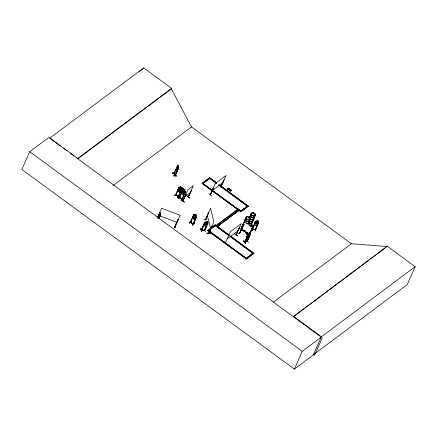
<?xml version="1.0" encoding="UTF-8"?>
<svg xmlns="http://www.w3.org/2000/svg" width="437" height="437" viewBox="0 0 437 437"><rect width="100%" height="100%" fill="white"/><g stroke="black" fill="none" stroke-linecap="round" stroke-linejoin="round"><path stroke-width="0.66" d="M246.168 240.028L248.571 242.453M211.776 226.016L208.596 233.118L208.886 232.866L208.831 233.391L213.862 221.952L210.514 208.247L205.516 219.92L205.324 219.62M180.82 191.597L180.115 192.269L177.87 190.641L177.946 189.516M184.496 194.301L183.791 194.973L181.546 193.34L181.623 192.22M178.558 167.573C178.629 169.261 178.487 165.12 177.509 165.59L174.068 173.456M195.547 219.09L194.869 219.745L192.63 218.107L192.712 216.981M192.668 218.09L192.744 216.998M228.42 187.981L228.36 188.74L227.289 188.926L228.294 188.888L228.42 187.981L228.535 188.893L229.627 188.866L228.6 188.746M230.304 189.363L230.244 190.117L229.174 190.308L230.179 190.264L230.304 189.363L230.419 190.275L231.512 190.248L230.485 190.128M227.355 188.779L228.365 188.899L228.48 189.8L228.606 188.91L229.627 188.866M229.239 190.161L230.25 190.281L230.365 191.182L230.49 190.292L231.512 190.248M230.365 191.182L230.49 190.292M228.535 188.893L228.655 188.156M230.419 190.275L230.539 189.532M246.889 236.816L246.801 237.624L248.877 236.925L249.511 235.942L248.877 236.925M246.834 237.591L247.894 234.483L250.428 233.407L247.238 241.24M178.236 196.535L175.953 194.853L178.547 196.732M178.138 196.792L181.284 189.68L181.617 189.816L181.355 189.625L178.105 196.77L178.504 196.94L178.362 196.481M184.649 190.974L185.102 190.079L184.124 189.401L183.753 190.324L183.169 190.253L182.447 191.887L182.617 192.93L183.507 193.58L184.299 193.225L185.02 191.597L184.671 190.958L185.534 191.958L182.109 199.693L179.192 197.59L179.629 197.551M182.18 199.643L179.263 197.524M190.27 222.357L193.258 224.405L196.377 217.287L196.044 217.145L196.377 217.287M190.385 222.083L190.783 222.253L190.456 222.029M248.631 237.772L246.763 239.356M159.221 218.702L159.368 218.014M173.44 175.778L176.821 175.871M173.478 175.887L176.859 176.018M220.723 186.943L224.083 179.705L220.734 186.96L221.155 186.637M225.317 242.967L230.512 231.621L241.257 223.586L236.22 234.986M225.47 242.677L225.601 242.775M236.095 234.926L239.241 227.824L236.056 235.133M176.242 169.097L176.51 167.939L176.242 169.097L177.001 171.102L177.493 170.496M158.981 218.243L159.68 216.555M173.997 173.27L175.046 175.821L178.514 168.136M174.183 173.194L174.297 173.019M174.243 173.478L174.243 172.965M175.051 175.33L175.188 175.313M158.429 218.118L159.248 215.856M159.969 212.721L159.674 212.524L159.969 212.721L157.762 217.697M158.467 218.134L158.757 216.965M159.15 216.605L160.603 213.065L160.357 213.83M158.784 217.293L160.095 213.988L158.768 217.336M159.855 215.201L160.313 213.447L158.112 218.396M159.172 217.932L159.368 217.244M160.335 213.83L158.62 218.068M160.16 214.206L160.352 213.464M159.614 216.408L158.86 218.374C160.406 214.906 158.369 218.926 159.276 217.342L158.8 218.544M159.532 217.08L159.904 216.025M175.062 226.808L174.702 226.585L175.084 226.732M174.702 226.585L177.881 219.5L178.198 219.62L174.986 226.792M174.762 226.481L175.199 226.475M175.587 225.705L174.947 227.972L175.587 225.721M177.881 219.5L178.176 219.696M159.674 216.561L159.445 216.965L159.98 215.534L158.817 218.418M158.926 218.112L159.041 217.369M158.948 218.418L160.106 215.07M159.631 216.79L159.784 216.184L159.538 216.845M160.008 215.627L160.264 214.895M160.204 215.326L160.384 214.572L158.751 218.505M182.885 201.075L186.146 193.919L182.999 201.167L183.223 200.84M188.407 197.169L188.413 196.95M186.91 196.005L189.855 198.114L186.949 195.978M246.905 219.068L247.145 219.079M252.335 215.419C251.81 215.026 252.482 215.638 252.286 215.168M254.312 213.649C253.007 213.578 255.082 214.6 254.318 213.617M254.405 213.912L254.006 213.638L254.471 214.004M159.767 215.343L160.008 214.676M159.068 218.303L159.308 217.637M158.817 218.123L159.237 217.058M158.582 218.489L159.079 217.38L158.626 218.489M201.599 230.244L204.778 223.132L204.44 223.017L201.299 230.217L204.658 222.466L205.161 222.176L207.799 222.428L207.974 222.777M201.774 229.988L201.386 229.835L204.423 230.277L201.719 229.999M204.833 230.25L204.456 230.206M54.221 141.517L48.726 137.497L29.716 151.715L21.85 169.469L294.363 369.096L313.378 354.877L321.392 336.79L415.15 266.668L387.253 246.233L293.347 316.688L303.704 308.943M77.841 158.467L77.611 158.981L171.375 88.858L171.604 88.34L143.707 67.904L49.949 138.032L77.841 158.467L171.604 88.34M143.478 68.423L143.707 67.904M172.435 173.003L175.827 173.139L172.32 173.014M178.023 166.136L178.411 165.262L177.001 167.688L177.176 169.611L178.383 167.71L178.749 166.115L178.372 165.262M178.301 166.989L178.717 166.115L178.372 165.317M178.088 168.463L175.029 175.816L178.209 168.463M178.547 168.141L175.166 175.827L174.139 173.254L175.073 175.576M157.446 217.577L161.586 208.209L180.11 215.304L174.986 226.808L174.734 226.601M157.784 217.615L159.991 212.639M157.992 218.353L159.887 214.01M160.565 213.054L158.795 217.271L159.046 216.976M158.27 218.374L159.265 216.211M158.391 218.424L159.871 214.971M158.604 218.353L160.079 215.02M158.724 218.402L160.384 214.572M158.817 218.478L160.21 215.326M159.259 218.385L159.685 217.533L159.467 218.271M174.412 195.481L176.406 193.962L174.598 195.454M181.218 190.8L182.109 191.45L182.83 189.822L181.939 189.166L178.433 196.994L175.527 194.913L178.99 187.167L179.46 187.107L181.688 188.724L181.858 189.259M175.86 195.006L175.729 194.563M179.023 187.932L175.756 195.082L179.023 187.932L178.689 187.795L178.957 187.986M180.082 187.555L180.47 186.681L181.426 187.375L180.973 188.276L181.639 188.762M180.47 186.681L180.077 187.626L179.438 187.162M177.635 197.824L179.547 196.087M180.765 191.586L181.797 189.265M180.984 188.418L181.459 188.358L183.655 189.997L183.78 190.521L183.005 189.521L183.414 188.631L182.458 187.937L182.071 188.877L181.464 188.817M182.092 188.86L182.458 187.937M178.088 198.185L180.29 196.639L178.285 198.158M179.241 197.628L182.666 189.871L183.737 190.275L184.124 189.401M179.421 197.289L179.345 197.551M183.371 188.637L182.961 189.527L183.305 190.171M182.633 190.69L179.465 197.803L182.699 190.636L182.371 190.499L182.699 190.636M184.463 202.052L181.453 200.091M185.031 192.329L181.825 199.518L184.96 192.378L185.293 192.52L184.96 192.378M182.06 199.671C183.032 198.573 175.587 195.738 182.224 199.436M184.441 194.29L185.474 191.963L183.141 189.805M182.901 201.096L187.97 189.669L193.34 185.654L188.292 197.06M174.68 226.666L174.816 226.328M191.444 190.111L188.303 197.229L191.532 190.04M219.511 184.84L248.32 206.237L240.814 211.847L202.091 183.48L209.694 177.651L216.785 182.846M202.484 183.19L241.208 211.557L203.03 183.589M191.166 221.428L189.368 222.925M202.091 183.48L209.694 177.651M193.301 224.203L190.767 222.231L190.314 222.4L193.744 214.616L194.214 214.551L196.448 216.195L196.584 216.747L193.187 224.46L190.745 222.34M190.303 222.378L193.777 214.671M190.641 222.28L190.576 222.58L193.782 215.403L193.449 215.266L193.782 215.403M189.308 223.078L191.351 221.401M193.301 218.549L195.23 214.152L196.18 214.846L195.771 215.736L196.098 216.364L195.372 217.997L194.585 218.347L193.7 217.697L193.531 216.648L194.252 215.015L194.842 215.02M194.197 219.221L196.137 214.851M194.29 223.525L192.225 225.197L194.268 223.684M196.109 217.096L193.017 224.203M193.083 223.913L193.225 224.372M208.804 193.717L211.677 195.929M210.497 194.793L213.513 187.61L210.164 194.864L210.465 194.449L210.47 194.782M203.702 219.259L207.133 219.784M208.476 212.546L205.368 219.849M207.799 222.428L208.017 222.772L206.248 225.951L203.598 225.727L204.625 222.449L205.172 222.204M201.594 230.119L204.751 223.039M220.854 187.02L226.093 175.466L215.348 183.502L210.323 194.913M200.692 228.83L201.681 231.452L200.916 228.715M205.903 222.269L206.28 221.362L207.406 221.461L206.98 222.389L207.406 222.701L206.685 224.328L205.811 224.984L204.756 224.891L204.5 224.143L205.226 222.515L205.914 222.269M205.925 222.296L206.286 221.395M222.537 187.741L219.614 185.621M201.632 230.233L201.32 230.206L204.68 230.501L207.804 223.302L207.493 223.28L204.341 230.463L204.691 230.408M207.493 223.28L204.39 230.479L204.729 230.113M208.012 222.744L204.62 230.386L201.255 230.113M230.534 236.002L253.892 253.4L246.386 259.01L207.662 230.643L215.266 224.815L229.447 235.199M227.289 188.926L227.579 188.942M211.83 226.251L208.695 233.38L211.896 226.033M228.365 188.899L227.513 189.09M228.251 189.631L228.48 189.8M228.606 188.91L229.562 189.013M229.174 190.308L229.463 190.324M214.775 225.328L229.054 235.494M230.25 190.281L229.398 190.472M230.135 191.013L230.43 191.035M211.672 227.644L215.266 224.815M223.132 222.143L217.56 226.606L216.435 225.776L216.73 225.11L238.225 209.033L239.35 209.864L239.055 210.53L233.686 214.545L233.882 214.103L232.752 213.278L232.555 213.72M217.56 226.606L217.855 225.94L239.35 209.864M224.689 219.303L224.492 219.751L225.568 218.942M225.82 220.133L225.623 220.576L231.195 216.113M230.064 215.288L228.791 216.534M238.225 209.033L237.93 209.7L235.778 211.311M240.645 211.142L247.457 205.898L245.294 207.662M240.814 211.847L248.418 206.018M226.841 244.048C220.619 239.465 226.016 243.42 226.727 244.163M237.701 235.86L234.822 233.795M239.782 233.221L242.841 225.962A2.327 1.453 23.9 0 1 243.376 224.279M246.058 232.2L245.796 232.326L246.583 234.893M248.713 233.893L246.31 233.571L246.785 233.544M246.856 232.408L246.315 233.68L246.681 233.637M246.397 233.713L246.457 233.325M243.502 240.82L245.72 243.409L243.305 240.995M246.67 233.724L247.173 232.451M246.637 233.746L247.195 232.539M252.089 225.907L252.477 225.033L251.335 224.886L250.947 225.76M251.341 224.918L250.98 225.825L250.275 226.016M247.921 234.511L244.54 242.147L247.353 240.984M248.036 235.04L244.616 242.229L247.959 234.953L244.884 242.174L245.031 241.869M252.477 225.033L252.045 225.956L252.482 226.295M250.215 232.735L249.303 233.008L248.363 234.341L247.774 236.521L249.352 235.396L250.696 231.348M248.686 237.81L246.801 239.241M247.697 238.187L247.615 238.613L248.15 237.001M249.707 233.478L252.57 226.885L252.886 226.923L250.024 233.522M248.216 236.947L247.489 238.526M247.621 238.597L248.353 237.04M249.795 233.691L253.094 226.361L250.002 233.429M257.743 224.481L257.005 225.306C253.258 225.721 254.066 224.197 255.35 221.674L255.891 221.417L258.557 221.783L258.78 222.138L255.476 229.867M250.576 233.626L247.014 241.426L247.271 240.973M247.271 241.355L250.357 234.15L246.938 241.339M252.324 229.359L255.476 222.286L252.318 229.48M255.432 229.873C248.981 226.847 253.995 233.484 252.045 229.234L252.302 230.67L251.821 229.343M257.77 221.657L258.158 220.783L257.016 220.636L256.634 221.543L255.956 221.767L255.23 223.394L255.492 224.165L256.557 224.301L257.437 223.673L258.163 222.045L257.721 221.679L258.109 220.805M256.661 221.575L257.016 220.636M255.279 229.583L255.585 229.622L255.104 229.835L255.203 229.452M255.498 222.373L255.159 222.242L251.996 229.43L255.443 229.862L258.589 222.761L258.251 222.635L255.164 229.84M255.377 229.742L255.569 229.518M257.704 224.471L258.731 222.116M246.217 258.305L253.028 253.056L246.73 257.917M246.386 259.01L253.99 253.181M253.498 253.695L230.146 236.291M294.363 369.096L302.229 351.343L321.244 337.124L76.732 158.014M322.304 337.785L314.503 355.39L313.52 354.669M387.253 246.233L387.106 246.566L351.375 243.704M415.15 266.668L407.202 284.602L313.444 354.729M205.532 219.915L205.565 219.401M181.502 200.037L184.354 202.227M194.836 215.091L193.744 214.616M194.7 215.386L195.618 216.02M158.735 218.719L159.063 218.129L158.921 218.675M225.661 242.912L225.634 242.628M177.04 171.102L177.526 170.501M240.579 232.244L238.629 233.833L240.497 232.216M206.974 225.088L206.248 225.951M251.324 229.556L252.062 228.731M246.85 219.112L247.063 219.172M248.697 217.555L249.21 217.566L249.161 217.965M248.893 217.806L249.074 217.468M249.281 217.741L248.921 217.866M175.761 173.238L172.375 173.101M252.127 229.185C260.703 230.556 249.243 228.458 252.471 229.239M184.463 194.274L183.78 194.924L181.601 193.312M246.026 232.211L246.665 234.773M245.971 232.32L246.615 234.877M247.943 234.516L248.369 234.123M246.736 239.389L248.669 237.63M177.87 190.641L180.137 192.253M181.016 188.265L181.344 188.893L180.618 190.527L179.831 190.876L178.941 190.232L178.771 189.183L179.492 187.549L180.099 187.61M174.549 195.558L176.614 193.941L174.549 195.607M175.936 194.853L175.701 194.563M178.618 196.666L178.362 196.956M177.466 197.726L179.514 196.218M178.225 198.256L180.224 196.787M183.179 198.901L181.147 200.43L183.305 199.021M213.617 187.681L213.332 187.746M189.303 223.023L191.373 221.406M192.946 224.039L193.258 224.181M192.225 225.197L194.257 223.651M228.78 235.8L228.496 235.865M236.133 234.904L236.193 234.664M113.156 185.468L191.685 126.73M182.049 188.822L180.989 188.473M183.393 188.647L182.437 187.954M179.864 191.892L182.125 193.515M184.824 196.77L190.193 192.755M212.202 190.603L222.946 182.568M192.63 218.107L194.897 219.724M196.442 216.195L196.606 216.73M207.662 230.643L208.154 230.13L246.779 258.72L208.602 230.752M208.575 229.966L210.639 228.42M238.127 209.257L216.632 225.334L217.757 226.158L239.252 210.082M216.435 225.776L218.047 224.569M241.158 210.754L244.261 208.438M227.366 238.722L238.11 230.687M273.425 302.065L351.414 243.737L191.466 126.894L171.375 88.858M304.797 308.129L312.428 302.42M313.515 301.606L321.146 295.898M322.238 295.084L328.236 290.6M329.323 289.78L336.954 284.072M338.047 283.258L360.94 266.133M362.033 265.319L369.664 259.611M370.756 258.797L385.472 247.79M251.548 226.945L252.34 226.344L251.963 226.295M139.359 71.444L142.446 69.177M247.096 241.24L244.873 241.781M175.144 226.535L174.795 226.404L175.177 226.552M210.317 194.7L210.503 194.432M236.16 234.898L235.914 235.062M248.866 217.642L249.352 217.757M248.719 217.642L249.079 217.965L249.216 217.621M255.902 221.477L255.388 221.723L252.073 229.452M249.937 232.943L249.276 233.413L249.806 233.232M250.434 234.232L250.111 234.232M243.289 241.016L245.72 243.409M247.287 241.333L244.687 242.224M253.973 213.606L254.252 213.611M254.055 213.698L254.356 213.791M249.134 217.861L248.997 217.861M230.425 190.439L231.446 190.395M177.799 165.623L174.084 173.456M175.587 194.82L178.449 196.885M175.909 194.826L175.527 194.913M190.341 222.291L190.636 222.493M206.313 221.428L207.367 221.515M204.467 223.105L204.778 223.132M207.52 223.367L207.832 223.394M205.308 231.763L204.336 229.135M250.215 225.694L252.876 226.033L253.099 226.388M250.843 226.087L251.909 226.219M252.908 227.011L252.57 226.885M255.252 229.452L255.536 229.512M246.43 233.418L248.795 233.708M246.506 233.44L248.817 233.795M248.735 233.981L246.392 233.702M158.44 215.31L176.963 222.406M255.208 228.524L255.82 231.086M208.673 233.342L208.755 233.063M252.679 227.18L244.687 221.706L239.613 233.134M241.541 228.808L248.997 233.921M219.576 185.72L222.499 187.85M184.141 189.45L185.037 190.1M234.74 233.839L237.662 235.969M209.596 177.87L216.686 183.065M219.412 185.064L220.499 185.862M221.592 186.665L248.32 206.237M216.391 183.136L209.301 177.946L216.293 183.36M219.117 185.135L247.926 206.532L218.473 184.96M202.189 183.261L240.913 211.628M180.907 191.499L181.797 192.149M216.73 225.11L217.855 225.94M215.168 225.033L228.802 235.024M230.436 236.22L253.892 253.4M215.321 225.727L228.955 235.718M230.048 236.515L252.952 253.296M195.727 215.741L196.393 216.233M194.006 216.998L194.897 217.648M207.761 230.425L246.484 258.791M293.495 316.361L321.392 336.79M55.319 142.325L60.257 145.947M63.556 148.356L66.85 150.77M70.144 153.185L73.99 156.004M29.716 151.715L302.229 351.343M250.811 226.148L250.412 226.158M175.434 225.634L174.8 227.885M249.303 233.008L248.915 233.882M243.409 240.962L245.692 243.404M180.689 190.903L181.885 190.658L182.021 191.843M252.876 226.033L253.056 226.393M201.681 231.452L200.851 228.824L201.643 231.43M207.362 215.343L210.716 229.054M181.776 190.33L181.617 188.882L182.076 190.281L183.212 190.051L182.174 190.614L182.3 191.543M248.402 222.029A2.327 1.453 23.9 0 1 247.347 223.799M244.414 222.335A2.327 1.453 23.9 0 1 244.982 220.658M248.658 222.346A2.354 1.469 23.9 0 1 246.856 223.695M244.436 222.22A2.354 1.469 23.9 0 1 245.015 220.521M249.347 219.953A2.354 1.469 23.9 0 1 248.451 221.728A2.354 1.469 23.9 0 1 245.501 220.543A2.354 1.469 23.9 0 1 245.884 218.56M248.724 222.127A2.327 1.453 23.9 0 1 246.943 223.454M244.873 222.417A2.327 1.453 23.9 0 1 245.13 220.33M249.27 220.073A2.327 1.453 23.9 0 1 248.385 221.821A2.327 1.453 23.9 0 1 245.474 220.652A2.327 1.453 23.9 0 1 245.851 218.697M248.702 222.242A2.354 1.469 23.9 0 1 246.9 223.591M244.48 222.122A2.354 1.469 23.9 0 1 245.059 220.423M249.396 219.855A2.354 1.469 23.9 0 1 248.5 221.63A2.354 1.469 23.9 0 1 245.545 220.445A2.354 1.469 23.9 0 1 245.927 218.462M249.593 220.166A2.327 1.453 23.9 0 1 246.676 221.144A2.327 1.453 23.9 0 1 245.998 218.369M244.059 224.274A2.311 1.442 23.9 0 1 243.928 222.395M243.993 224.389A2.327 1.453 23.9 0 1 244.256 222.296M245.02 230.736A2.327 1.453 23.9 0 1 241.945 230.348A2.327 1.453 23.9 0 1 241.393 228.076M245.053 230.616A2.311 1.442 23.9 0 1 241.781 230.048A2.311 1.442 23.9 0 1 241.841 227.781M245.048 230.67A2.327 1.453 23.9 0 1 241.978 230.283A2.327 1.453 23.9 0 1 241.421 228.01M243.262 226.044A2.327 1.453 23.9 0 1 243.136 224.148M242.322 228.125A2.354 1.469 23.9 0 1 242.191 226.208M242.398 227.999A2.327 1.453 23.9 0 1 242.267 226.109M243.147 226.268A2.354 1.469 23.9 0 1 243.016 224.345M243.928 224.563A2.311 1.442 23.9 0 1 244.185 222.488M243.961 224.465A2.327 1.453 23.9 0 1 244.217 222.373M242.251 228.333A2.327 1.453 23.9 0 1 242.508 226.24M242.278 228.223A2.354 1.469 23.9 0 1 242.147 226.306M243.19 226.164A2.354 1.469 23.9 0 1 243.059 224.247M253.755 218.582A2.327 1.453 23.9 0 1 252.777 219.893A2.327 1.453 23.9 0 1 250.33 219.248M249.511 217.271A2.327 1.453 23.9 0 1 250.161 216.785M253.837 218.473A2.354 1.469 23.9 0 1 252.843 219.806A2.327 1.453 23.9 0 1 252.045 221.559A2.327 1.453 23.9 0 1 249.166 220.532M252.843 219.806A2.354 1.469 23.9 0 1 250.363 219.15M249.407 217.506A2.354 1.469 23.9 0 1 250.193 216.648M253.061 220.111A2.311 1.442 23.9 0 1 251.843 221.45A2.311 1.442 23.9 0 1 249.237 220.401M254.525 216.086A2.354 1.469 23.9 0 1 252.318 217.735A2.354 1.469 23.9 0 1 250.669 214.889M253.902 218.254A2.327 1.453 23.9 0 1 252.673 219.598A2.327 1.453 23.9 0 1 250.046 218.544M249.56 217.708A2.327 1.453 23.9 0 1 250.308 216.457M254.624 216.621A2.327 1.453 23.9 0 1 251.985 217.724A2.327 1.453 23.9 0 1 250.641 215.02M253.881 218.369A2.354 1.469 23.9 0 1 252.635 219.735A2.354 1.469 23.9 0 1 249.975 218.669M249.451 217.407A2.354 1.469 23.9 0 1 250.237 216.55M254.569 215.982A2.354 1.469 23.9 0 1 253.673 217.757A2.354 1.469 23.9 0 1 250.723 216.572A2.354 1.469 23.9 0 1 251.106 214.589M254.771 216.293A2.327 1.453 23.9 0 1 251.854 217.271A2.327 1.453 23.9 0 1 251.177 214.496M251.28 224.165A2.327 1.453 23.9 0 1 249.505 225.497M251.362 224.055A2.354 1.469 23.9 0 1 249.56 225.405M252.761 219.98A2.311 1.442 23.9 0 1 251.963 221.706A2.311 1.442 23.9 0 1 249.106 220.69M252.821 219.882A2.327 1.453 23.9 0 1 252.018 221.619A2.327 1.453 23.9 0 1 249.134 220.598M252.231 222.1A2.354 1.469 23.9 0 1 250.985 223.46A2.354 1.469 23.9 0 1 248.325 222.395M251.428 223.837A2.327 1.453 23.9 0 1 249.074 225.044M252.149 222.209A2.327 1.453 23.9 0 1 250.92 223.553A2.327 1.453 23.9 0 1 248.298 222.499M251.406 223.957A2.354 1.469 23.9 0 1 249.019 225.175M252.302 222.406A2.354 1.469 23.9 0 1 250.756 223.367A2.354 1.469 23.9 0 1 248.369 222.291M252.324 222.286A2.327 1.453 23.9 0 1 250.794 223.231A2.327 1.453 23.9 0 1 248.44 222.171M248.489 234.369L248.626 235.15L247.582 236.384L248.724 235.275C248.451 236.532 249.707 235.745 248.997 235.019L249.991 233.839L248.91 234.882L248.8 234.265L248.489 234.369M258.021 222.062L256.863 222.968C257.846 224.225 256.415 224.591 256.535 223.132L255.175 223.853L256.388 222.914C255.323 221.668 256.901 221.379 256.727 222.744L258.021 222.062M207.269 222.723L206.122 223.662C207.149 224.891 205.647 225.257 205.794 223.831L204.445 224.596L205.652 223.629C204.609 222.438 206.16 222.1 205.985 223.444L207.269 222.723M181.186 188.822L180.148 189.385L180.312 190.882L179.858 189.434L178.657 189.68L179.749 189.106L179.585 187.659L180.044 189.052L181.186 188.822M184.867 191.526L183.824 192.089L184.015 193.558L183.535 192.133L182.333 192.384L183.425 191.81L183.267 190.363L183.726 191.756L184.867 191.526M177.826 166.448L177.651 167.688L178.285 167.595L177.635 168.054L177.395 169.654L177.477 168.065L176.914 168.442L176.805 168.179L177.488 167.71L177.717 166.164L177.826 166.448M207.056 233.298C213.409 234.483 209.771 232.67 207.056 233.298M207.034 233.156L210.508 233.615L207.018 233.172M159.685 217.533L159.308 218.587L159.724 217.55M177.892 166.486L177.171 168.114L177.488 168.911L178.209 167.284L177.892 166.486M178.4 165.607L178.476 166.41L178.4 165.607M179.973 187.899L179.246 189.532L180.142 190.177L180.863 188.549L179.973 187.899M180.585 186.998L181.027 187.702L180.585 186.998M182.551 188.265L182.994 188.975L182.551 188.265M183.649 190.603L182.923 192.231L183.819 192.881L184.54 191.248L183.649 190.603M184.261 189.696L184.704 190.406L184.261 189.696M203.15 183.382L209.864 178.356L203.15 183.382M195.339 214.463L195.781 215.173L195.339 214.463M205.789 222.564L205.068 224.192L206.117 224.285L206.843 222.652L205.789 222.564M206.428 221.559L206.297 221.849L207.105 221.619L206.428 221.559M208.722 230.545L215.436 225.519L208.722 230.545M251.488 225.093L251.357 225.383L252.171 225.175L251.488 225.093M248.806 234.188L248.085 235.822L248.91 235.543L249.631 233.915L248.806 234.188M256.524 221.838L255.803 223.465L256.869 223.602L257.59 221.974L256.524 221.838M257.169 220.843L257.038 221.133L257.852 220.931L257.169 220.843M246.463 218.822A2.327 1.453 23.9 0 0 250.226 219.298A2.327 1.453 23.9 0 0 247.757 216.648A2.327 1.453 23.9 0 0 246.463 218.822M246.402 218.981A2.311 1.442 23.9 0 0 250.139 219.45A2.311 1.442 23.9 0 0 247.686 216.823A2.311 1.442 23.9 0 0 246.402 218.981M251.641 214.949A2.327 1.453 23.9 0 0 255.405 215.425A2.327 1.453 23.9 0 0 252.93 212.775A2.327 1.453 23.9 0 0 251.641 214.949M251.581 215.108A2.311 1.442 23.9 0 0 255.317 215.578A2.311 1.442 23.9 0 0 252.865 212.95A2.311 1.442 23.9 0 0 251.581 215.108M251.608 215.015A2.327 1.453 23.9 0 0 255.377 215.49A2.327 1.453 23.9 0 0 252.903 212.841A2.327 1.453 23.9 0 0 251.608 215.015"/></g></svg>
